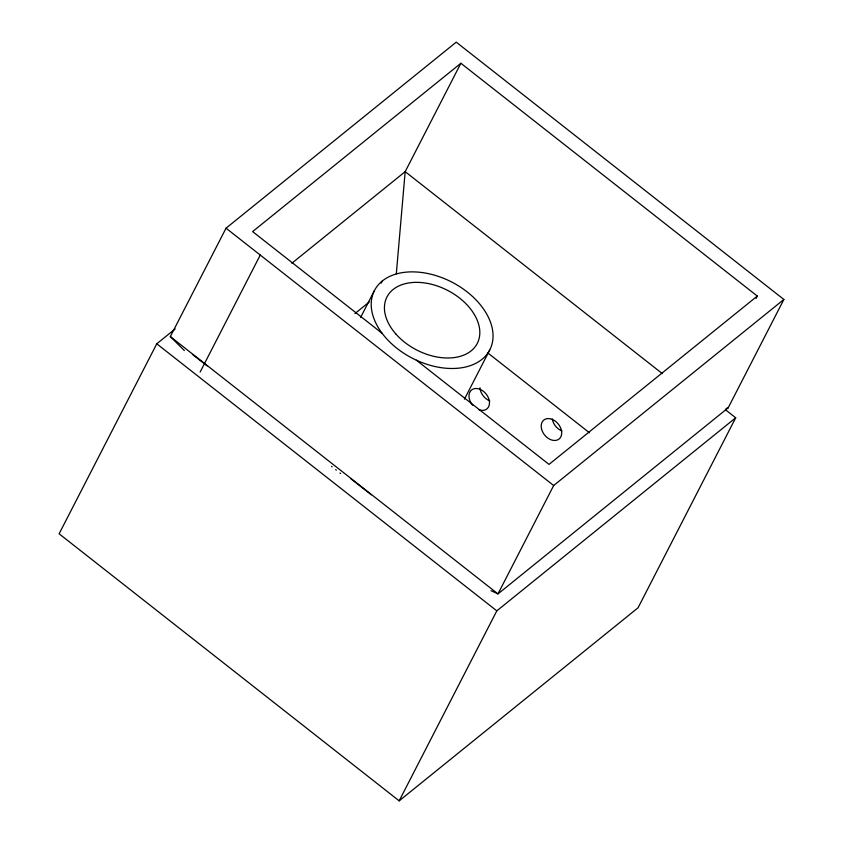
<?xml version="1.0" encoding="UTF-8"?>
<svg xmlns="http://www.w3.org/2000/svg" width="843" height="843" viewBox="0 0 843 843"><rect width="100%" height="100%" fill="white"/><g stroke="black" fill="none" stroke-linecap="round" stroke-linejoin="round"><path stroke-width="1.26" d="M396.315 273.796L405.177 171.656L460.879 63.267L757.299 296.072L756.097 298.401M175.144 328.949L156.766 343.796L59.126 533.798L399.171 800.85L638.056 607.782L735.697 417.791L725.359 409.666M184.364 350.572L170.328 336.578L226.04 228.19L456.232 42.15L783.874 299.465L728.162 407.854L497.981 593.904L491.005 590.648M200.139 372.048L260.255 255.071M360.625 317.421L374.429 290.572M381.162 283.164L382.269 281.025M464.44 399.192L489.699 350.045A64.858 42.888 27.2 0 0 420.604 272.363A64.858 42.888 27.2 0 0 386.083 338.138A64.858 42.888 27.2 0 0 489.699 350.045M783.874 299.465L553.682 485.515L497.981 593.904L170.328 336.578M399.171 800.85L496.812 610.859L735.697 417.791M460.879 63.267L252.615 231.593L382.153 333.333M291.857 263.248L405.177 171.656L662.345 373.628M354.956 313.554L369.223 302.026M757.299 296.072L549.025 464.398L416.347 360.182M726.023 408.602L728.162 407.854M331.51 466.358L332.1 466.811M487.465 352.659L589.52 432.807M226.04 228.19L553.682 485.515M192.636 354.503L207.104 365.862M350.667 478.613L371.32 494.83M156.766 343.796L496.812 610.859M335.714 469.625L336.315 470.109M339.961 473.028L340.572 473.513M561.965 430.931A12.181 8.778 51.1 0 1 552.281 418.96M489.772 400.857A12.181 8.778 51.1 0 1 479.962 387.78M472.649 405.241A12.181 8.778 51.1 0 1 473.734 388.823A12.181 8.778 51.1 0 1 489.151 400.035A12.181 8.778 51.1 0 1 478.803 409.709M396.084 334.239A50.77 33.572 27.2 0 0 477.201 343.554A50.77 33.572 27.2 0 0 423.112 282.742A50.77 33.572 27.2 0 0 396.084 334.239M541.512 428.813A12.181 8.778 51.1 0 0 558.614 439.361A12.181 8.778 51.1 0 0 554.209 420.404A12.181 8.778 51.1 0 0 541.512 428.813"/></g></svg>
